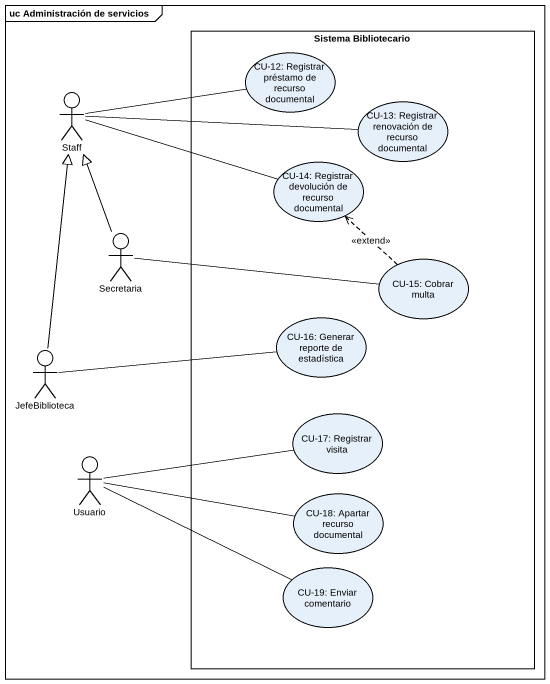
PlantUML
@startuml
mainframe uc Administración de servicios
rectangle "Sistema Bibliotecario" as Sistema_Bibliotecario {
  usecase "CU-12: Registrar préstamo de recurso documental" as CU_12_Registrar_préstamo_de
  usecase "CU-13: Registrar renovación de recurso documental" as CU_13_Registrar_renovación
  usecase "CU-14: Registrar devolución de recurso documental" as CU_14_Registrar_devolución
  usecase "CU-15: Cobrar multa" as CU_15_Cobrar_multa
  usecase "CU-16: Generar reporte de estadística" as CU_16_Generar_reporte_de
  usecase "CU-17: Registrar visita" as CU_17_Registrar_visita
  usecase "CU-18: Apartar recurso documental" as CU_18_Apartar_recurso
  usecase "CU-19: Enviar comentario" as CU_19_Enviar_comentario
}
actor Staff
actor Secretaria
actor JefeBiblioteca
actor Usuario
Staff -right- CU_12_Registrar_préstamo_de
Staff -right- CU_13_Registrar_renovación
Staff -right- CU_14_Registrar_devolución
Secretaria -up-|> Staff
Secretaria -right- CU_15_Cobrar_multa
CU_15_Cobrar_multa .up.> CU_14_Registrar_devolución : <<extend>>
JefeBiblioteca -up-|> Staff
JefeBiblioteca -right- CU_16_Generar_reporte_de
Usuario -right- CU_17_Registrar_visita
Usuario -right- CU_18_Apartar_recurso
Usuario -right- CU_19_Enviar_comentario
@enduml
